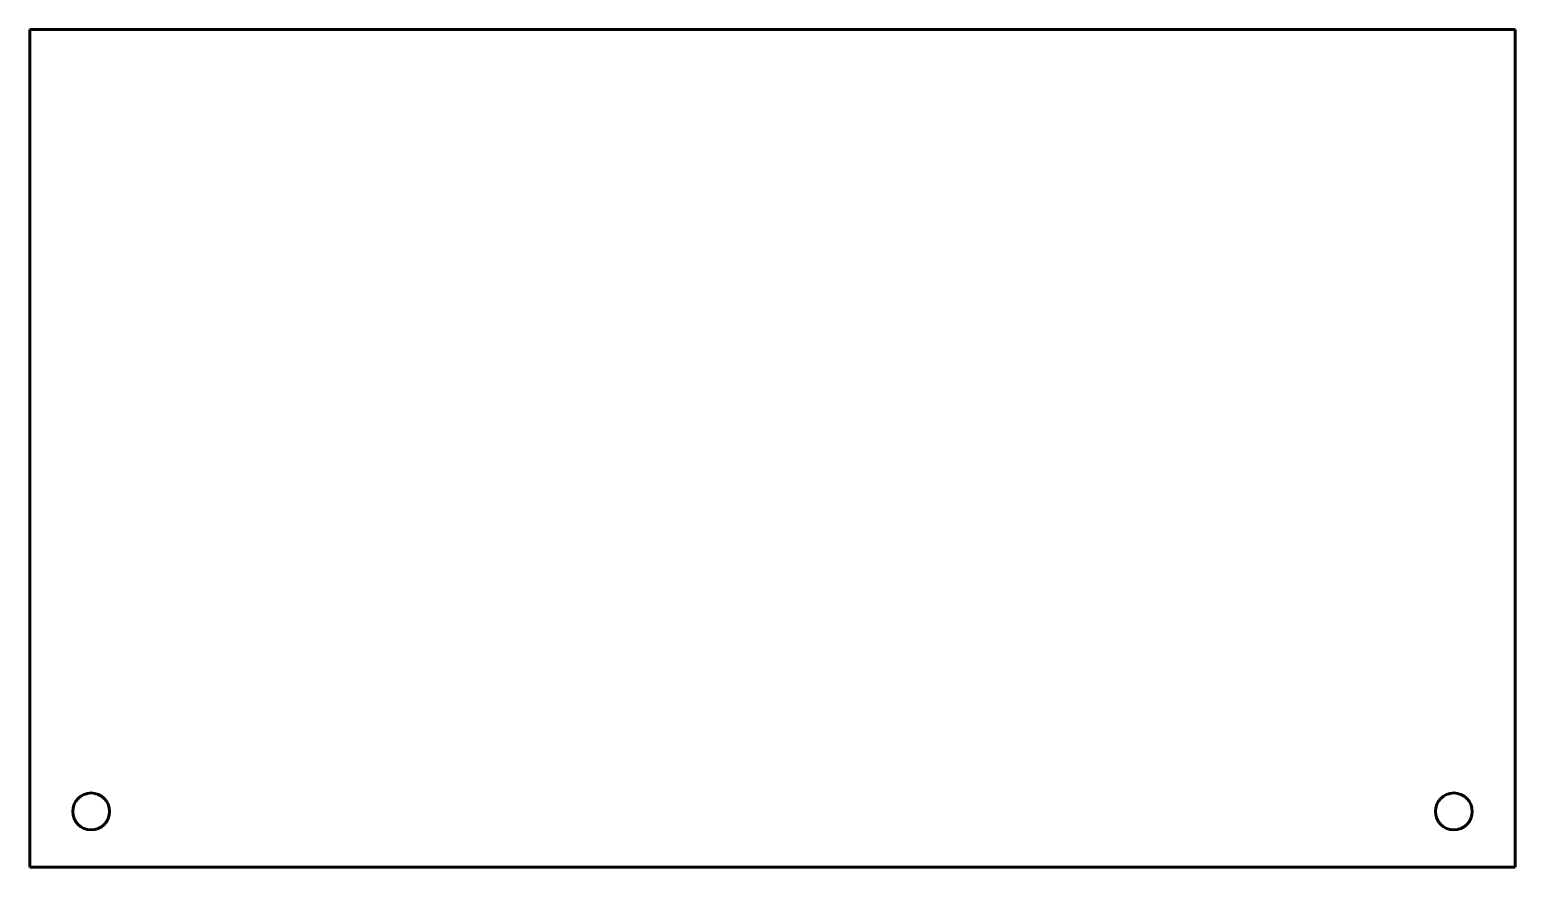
# Model space of a CAD drawing. Header units: millimetres. Extents: x 17 to 150, y 148 to 223.
import ezdxf

# ---------------------------------------------------------------- set-up
doc = ezdxf.new("R2010")
doc.units = ezdxf.units.MM
doc.linetypes.add('K5LT_BASIC', pattern=[0])
doc.layers.add('Системный слой (1)', color=251, linetype='Continuous')

msp = doc.modelspace()

# ---------------------------------------------------------------- linework, layer by layer
at = {"layer": 'Системный слой (1)', "color": 150, "linetype": 'K5LT_BASIC', "lineweight": 60}
for p, q in [((16.66, 148.42), (16.66, 223.42)), ((16.66, 223.42), (149.66, 223.42)), ((149.66, 148.42), (149.66, 223.42)), ((16.66, 148.42), (149.66, 148.42))]:
    msp.add_line(p, q, dxfattribs=at)
for centre in [(22.16, 153.42), (144.16, 153.42)]:
    msp.add_circle(centre, 1.65, dxfattribs=at)

doc.saveas('drawing.dxf')
